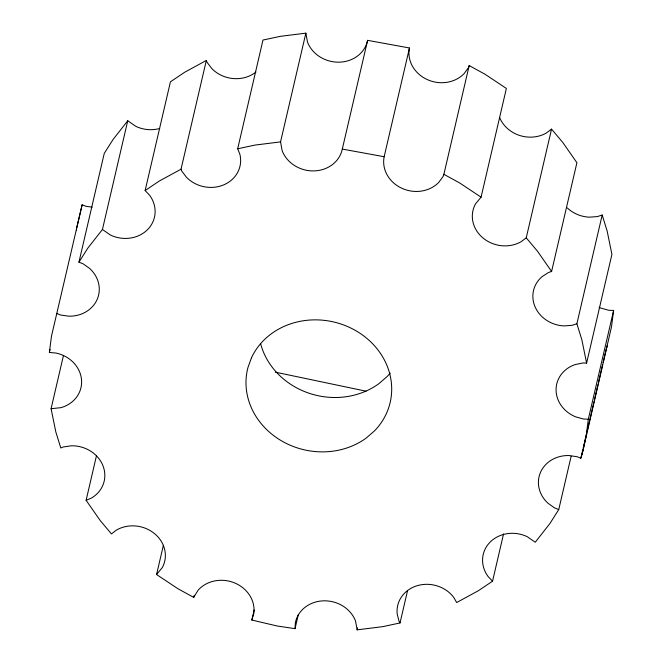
<?xml version="1.0" encoding="UTF-8"?>
<svg xmlns="http://www.w3.org/2000/svg" width="663" height="663" viewBox="0 0 663 663"><rect width="100%" height="100%" fill="white"/><g stroke="black" fill="none" stroke-linecap="round" stroke-linejoin="round"><path stroke-width="0.99" d="M159.692 128.489A31.385 28.111 13.1 0 1 135.816 126.351L127.744 120.757L102.442 229.497L110.514 235.083A31.385 28.111 13.1 0 0 147.683 229.497A31.385 28.111 13.1 0 0 149.589 195.22L145.131 190.554L170.432 81.822L184.596 72.292L206.334 60.449L181.032 169.189L181.795 171.095L186.502 177.319A31.385 28.111 13.1 0 0 223.978 184.762A31.385 28.111 13.1 0 0 239.865 154.206L237.677 148.777L262.987 40.037L280.391 36.324L305.867 33.15L280.557 141.882L282.181 150.824A31.385 28.111 13.1 0 0 314.113 170.905A31.385 28.111 13.1 0 0 342.307 149.076L367.609 40.344L409.461 47.985A31.385 28.111 13.1 0 0 426.798 79.369A31.385 28.111 13.1 0 0 463.967 73.784L468.393 67.783L469.189 65.571L485.043 74.264L506.375 88.436L481.073 197.176L475.537 203.856A31.385 28.111 13.1 0 0 482.929 237.926A31.385 28.111 13.1 0 0 520.861 241.871L526.24 237.851L551.541 129.111L562.738 142.396L576.909 162.725L551.599 271.457L548.516 272.476L542.044 276.67A31.385 28.111 13.1 0 0 535.207 307.151A31.385 28.111 13.1 0 0 564.014 325.914L572.103 325.318L576.885 323.751L602.186 215.011L597.404 216.586L589.316 217.174A31.385 28.111 13.1 0 1 567.255 207.892M305.867 33.15L307.483 42.092A31.385 28.111 13.1 0 0 339.415 62.173A31.385 28.111 13.1 0 0 367.609 40.344M254.169 609.977L251.824 620.046L277.093 625.98L295.043 628.665L295.375 622.656A31.385 28.111 13.1 0 1 323.577 600.827A31.385 28.111 13.1 0 1 355.509 620.908L357.125 629.85L382.592 626.676L400.029 622.955L407.53 590.741M63.499 355.343L51.084 408.706L60.888 407.67A31.385 28.111 13.1 0 0 81.524 379.684A31.385 28.111 13.1 0 0 56.023 353.048L49.377 352.451L51.457 336.298L82.146 204.792L86.016 206.317L92.174 207.188M76.369 230.591L76.635 228.578M599.087 307.292A31.385 28.111 13.1 0 0 600.951 308.113L608.841 310.292L613.623 310.458L588.321 419.19L586.225 435.434L582.131 454.122L580.846 458.208L577.291 456.766L569.194 455.547A31.385 28.111 13.1 0 0 540.61 472.097A31.385 28.111 13.1 0 0 547.853 503.118L554.392 507.817L558.743 509.574L571.158 456.21M613.623 310.458L611.526 326.702L582.131 454.122M76.759 227.566L82.146 204.792M49.377 352.451L50.073 349.434M56.836 313.524L60.714 315.049L68.819 316.193A31.385 28.111 13.1 0 0 97.188 299.369A31.385 28.111 13.1 0 0 89.596 268.399L83.008 263.766L78.938 262.167L104.248 153.426L113.091 139.454L127.744 120.757M251.824 620.046L253.747 613.764A31.385 28.111 13.1 0 0 234.909 583.05A31.385 28.111 13.1 0 0 198.138 590.169L193.712 597.38L177.949 588.736L156.576 574.539L162.36 567.487A31.385 28.111 13.1 0 0 154.38 533.5A31.385 28.111 13.1 0 0 116.406 530.102L111.475 533.922L100.254 520.604L86.107 500.308L96.408 456.011M156.576 574.539L163.371 545.342M193.712 597.38L194.176 595.366M469.189 65.571L443.887 174.311L443.083 176.515L438.657 182.516A31.385 28.111 13.1 0 1 401.488 188.11A31.385 28.111 13.1 0 1 384.159 156.725L409.461 47.985M295.043 628.665L298.325 614.568M357.125 629.85L357.597 627.836M400.029 622.955L398.952 621.049L397.17 613.772A31.385 28.111 13.1 0 1 417.516 585.603A31.385 28.111 13.1 0 1 453.807 597.462L456.666 602.543L478.388 590.708L492.559 581.178L503.573 533.856M588.321 419.19L583.539 419.033L575.641 416.845A31.385 28.111 13.1 0 1 556.066 390.068A31.385 28.111 13.1 0 1 575.028 364.617L582.885 362.976L586.606 363.1L611.916 254.368L607.151 231.039L602.186 215.011M580.846 458.208L582.719 450.152M583.191 448.138L586.705 433.038M587.169 431.025L593.965 401.828M594.438 399.814L597.951 384.706M598.416 382.692L602.634 364.575M603.106 362.562L606.148 349.467M606.405 348.655L607.432 345.382M78.938 262.167L87.789 248.186L102.442 229.497M558.743 509.574L549.9 523.546L535.248 542.243L527.168 536.649A31.385 28.111 13.1 0 0 489.998 542.235A31.385 28.111 13.1 0 0 488.092 576.512L492.559 581.178M551.541 129.111L546.163 133.139A31.385 28.111 13.1 0 1 499.604 117.508M145.131 190.554L159.294 181.032L181.032 169.189M86.107 500.308L91.353 498.112A31.385 28.111 13.1 0 0 103.022 465.882A31.385 28.111 13.1 0 0 71.09 445.801L63.118 447.003L60.797 447.973L55.833 431.961L51.084 408.706M237.677 148.777L255.089 145.064L280.557 141.882M342.307 149.076L384.159 156.725M275.319 372.158L366.092 391.195M443.887 174.311L459.732 182.996L481.073 197.176M526.24 237.851L537.428 251.128L551.599 271.457M206.334 60.449L207.096 62.355L211.812 68.587A31.385 28.111 13.1 0 0 255.935 72.06M576.885 323.751L581.849 339.771L586.606 363.1M390.225 373.103A73.237 65.596 13.1 0 1 387.001 376.659L378.938 383.628A73.237 65.596 13.1 0 1 260.683 343.906M251.468 357.796L247.962 367.493A73.237 65.596 13.1 0 0 280.913 440.489A73.237 65.596 13.1 0 0 366.283 438.003L374.346 431.025A73.237 65.596 13.1 0 0 356.777 331.251A73.237 65.596 13.1 0 0 251.468 357.796"/></g></svg>
